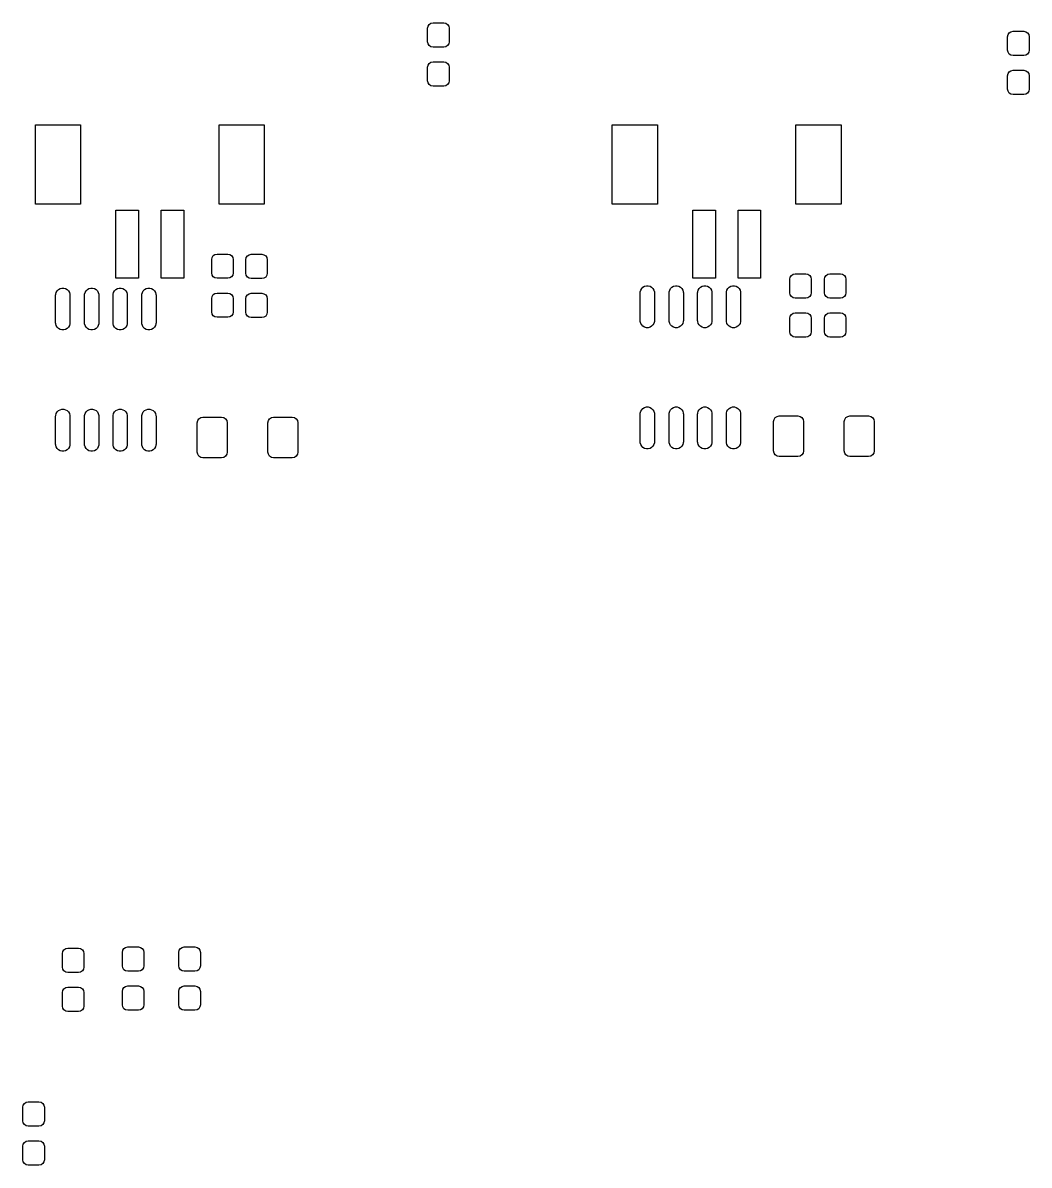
# Model space of a CAD drawing. Extents: x 284 to 540, y -180 to -79.
# Drawn here: x 284.1 to 328.6, y -158 to -107.5 of the extents above; entities that cross this region are included whole.
import ezdxf

# ---------------------------------------------------------------- set-up
doc = ezdxf.new("R2010")
doc.units = 0
doc.layers.add('BLACK', color=7, linetype='CONTINUOUS')

msp = doc.modelspace()

# ---------------------------------------------------------------- linework, layer by layer
at = {"layer": 'BLACK', "linetype": 'CONTINUOUS'}
for p, q in [((302.003079, -107.619113), (302.054562, -107.542062)), ((302.054562, -107.542062), (302.131613, -107.490579)), ((302.131613, -107.490579), (302.2225, -107.4725)), ((302.2225, -107.4725), (302.6975, -107.4725)), ((302.6975, -107.4725), (302.788387, -107.490579)), ((302.788387, -107.490579), (302.865438, -107.542062)), ((302.865438, -107.542062), (302.916921, -107.619113)), ((301.985, -107.71), (302.003079, -107.619113)), ((301.985, -108.31), (301.985, -107.71)), ((302.916921, -107.619113), (302.935, -107.71)), ((302.935, -107.71), (302.935, -108.31)), ((327.635, -108.085), (327.653079, -107.994113)), ((327.635, -108.685), (327.635, -108.085)), ((327.653079, -107.994113), (327.704562, -107.917062)), ((327.704562, -107.917062), (327.781613, -107.865579)), ((327.781613, -107.865579), (327.8725, -107.8475)), ((327.8725, -107.8475), (328.3475, -107.8475)), ((328.3475, -107.8475), (328.438387, -107.865579)), ((328.438387, -107.865579), (328.515438, -107.917062)), ((328.515438, -107.917062), (328.566921, -107.994113)), ((328.566921, -107.994113), (328.585, -108.085)), ((328.585, -108.085), (328.585, -108.685)), ((302.003079, -108.400887), (301.985, -108.31)), ((302.054562, -108.477938), (302.003079, -108.400887)), ((302.131613, -108.529421), (302.054562, -108.477938)), ((302.2225, -108.5475), (302.131613, -108.529421)), ((302.6975, -108.5475), (302.2225, -108.5475)), ((302.788387, -108.529421), (302.6975, -108.5475)), ((302.865438, -108.477938), (302.788387, -108.529421)), ((302.916921, -108.400887), (302.865438, -108.477938)), ((302.935, -108.31), (302.916921, -108.400887)), ((327.653079, -108.775887), (327.635, -108.685)), ((327.704562, -108.852938), (327.653079, -108.775887)), ((327.781613, -108.904421), (327.704562, -108.852938)), ((327.8725, -108.9225), (327.781613, -108.904421)), ((328.3475, -108.9225), (327.8725, -108.9225)), ((328.438387, -108.904421), (328.3475, -108.9225)), ((328.515438, -108.852938), (328.438387, -108.904421)), ((328.566921, -108.775887), (328.515438, -108.852938)), ((328.585, -108.685), (328.566921, -108.775887)), ((301.985, -109.435), (302.003079, -109.344113)), ((301.985, -110.035), (301.985, -109.435)), ((302.003079, -109.344113), (302.054562, -109.267062)), ((302.054562, -109.267062), (302.131613, -109.215579)), ((302.131613, -109.215579), (302.2225, -109.1975)), ((302.2225, -109.1975), (302.6975, -109.1975)), ((302.6975, -109.1975), (302.788387, -109.215579)), ((302.788387, -109.215579), (302.865438, -109.267062)), ((302.865438, -109.267062), (302.916921, -109.344113)), ((302.916921, -109.344113), (302.935, -109.435)), ((302.935, -109.435), (302.935, -110.035)), ((327.704562, -109.642062), (327.781613, -109.590579)), ((327.781613, -109.590579), (327.8725, -109.5725)), ((327.8725, -109.5725), (328.3475, -109.5725)), ((328.3475, -109.5725), (328.438387, -109.590579)), ((328.438387, -109.590579), (328.515438, -109.642062)), ((302.003079, -110.125887), (301.985, -110.035)), ((302.054562, -110.202938), (302.003079, -110.125887)), ((302.916921, -110.125887), (302.865438, -110.202938)), ((302.935, -110.035), (302.916921, -110.125887)), ((327.635, -109.81), (327.653079, -109.719113)), ((327.635, -110.41), (327.635, -109.81)), ((327.653079, -109.719113), (327.704562, -109.642062)), ((328.515438, -109.642062), (328.566921, -109.719113)), ((328.566921, -109.719113), (328.585, -109.81)), ((328.585, -109.81), (328.585, -110.41)), ((302.131613, -110.254421), (302.054562, -110.202938)), ((302.2225, -110.2725), (302.131613, -110.254421)), ((302.6975, -110.2725), (302.2225, -110.2725)), ((302.788387, -110.254421), (302.6975, -110.2725)), ((302.865438, -110.202938), (302.788387, -110.254421)), ((327.653079, -110.500887), (327.635, -110.41)), ((327.704562, -110.577938), (327.653079, -110.500887)), ((327.781613, -110.629421), (327.704562, -110.577938)), ((327.8725, -110.6475), (327.781613, -110.629421)), ((328.3475, -110.6475), (327.8725, -110.6475)), ((328.438387, -110.629421), (328.3475, -110.6475)), ((328.515438, -110.577938), (328.438387, -110.629421)), ((328.566921, -110.500887), (328.515438, -110.577938)), ((328.585, -110.41), (328.566921, -110.500887)), ((284.64, -115.49), (284.64, -111.99)), ((284.64, -111.99), (286.64, -111.99)), ((286.64, -111.99), (286.64, -115.49)), ((292.76, -115.49), (292.76, -111.99)), ((292.76, -111.99), (294.76, -111.99)), ((294.76, -111.99), (294.76, -115.49)), ((310.15, -115.49), (310.15, -111.99)), ((310.15, -111.99), (312.15, -111.99)), ((312.15, -111.99), (312.15, -115.49)), ((318.27, -115.49), (318.27, -111.99)), ((318.27, -111.99), (320.27, -111.99)), ((320.27, -111.99), (320.27, -115.49)), ((286.64, -115.49), (284.64, -115.49)), ((294.76, -115.49), (292.76, -115.49)), ((312.15, -115.49), (310.15, -115.49)), ((320.27, -115.49), (318.27, -115.49)), ((288.2, -118.76), (288.2, -115.76)), ((288.2, -115.76), (289.2, -115.76)), ((289.2, -115.76), (289.2, -118.76)), ((290.2, -118.76), (290.2, -115.76)), ((290.2, -115.76), (291.2, -115.76)), ((291.2, -115.76), (291.2, -118.76)), ((313.71, -118.76), (313.71, -115.76)), ((313.71, -115.76), (314.71, -115.76)), ((314.71, -115.76), (314.71, -118.76)), ((315.71, -118.76), (315.71, -115.76)), ((315.71, -115.76), (316.71, -115.76)), ((316.71, -115.76), (316.71, -118.76)), ((292.504562, -117.767062), (292.581613, -117.715579)), ((292.581613, -117.715579), (292.6725, -117.6975)), ((292.6725, -117.6975), (293.1475, -117.6975)), ((293.1475, -117.6975), (293.238387, -117.715579)), ((293.238387, -117.715579), (293.315438, -117.767062)), ((294.091613, -117.728079), (294.1825, -117.71)), ((294.1825, -117.71), (294.6575, -117.71)), ((294.6575, -117.71), (294.748387, -117.728079)), ((292.435, -117.935), (292.453079, -117.844113)), ((292.435, -118.535), (292.435, -117.935)), ((292.453079, -117.844113), (292.504562, -117.767062)), ((293.315438, -117.767062), (293.366921, -117.844113)), ((293.366921, -117.844113), (293.385, -117.935)), ((293.385, -117.935), (293.385, -118.535)), ((293.945, -117.9475), (293.963079, -117.856613)), ((293.945, -118.5475), (293.945, -117.9475)), ((293.963079, -117.856613), (294.014562, -117.779562)), ((294.014562, -117.779562), (294.091613, -117.728079)), ((294.748387, -117.728079), (294.825438, -117.779562)), ((294.825438, -117.779562), (294.876921, -117.856613)), ((294.876921, -117.856613), (294.895, -117.9475)), ((294.895, -117.9475), (294.895, -118.5475)), ((292.453079, -118.625887), (292.435, -118.535)), ((292.504562, -118.702938), (292.453079, -118.625887)), ((292.581613, -118.754421), (292.504562, -118.702938)), ((293.315438, -118.702938), (293.238387, -118.754421)), ((293.366921, -118.625887), (293.315438, -118.702938)), ((293.385, -118.535), (293.366921, -118.625887)), ((293.963079, -118.638387), (293.945, -118.5475)), ((294.014562, -118.715438), (293.963079, -118.638387)), ((294.091613, -118.766921), (294.014562, -118.715438)), ((294.825438, -118.715438), (294.748387, -118.766921)), ((294.876921, -118.638387), (294.825438, -118.715438)), ((294.895, -118.5475), (294.876921, -118.638387)), ((318, -118.81), (318.018079, -118.719113)), ((318.018079, -118.719113), (318.069562, -118.642062)), ((318.069562, -118.642062), (318.146613, -118.590579)), ((318.146613, -118.590579), (318.2375, -118.5725)), ((318.2375, -118.5725), (318.7125, -118.5725)), ((318.7125, -118.5725), (318.803387, -118.590579)), ((318.803387, -118.590579), (318.880438, -118.642062)), ((318.880438, -118.642062), (318.931921, -118.719113)), ((318.931921, -118.719113), (318.95, -118.81)), ((319.535, -118.81), (319.553079, -118.719113)), ((319.553079, -118.719113), (319.604562, -118.642062)), ((319.604562, -118.642062), (319.681613, -118.590579)), ((319.681613, -118.590579), (319.7725, -118.5725)), ((319.7725, -118.5725), (320.2475, -118.5725)), ((320.2475, -118.5725), (320.338387, -118.590579)), ((320.338387, -118.590579), (320.415438, -118.642062)), ((320.415438, -118.642062), (320.466921, -118.719113)), ((320.466921, -118.719113), (320.485, -118.81)), ((285.65824, -119.265094), (285.729455, -119.223978)), ((285.729455, -119.223978), (285.808884, -119.202695)), ((285.808884, -119.202695), (285.891116, -119.202695)), ((285.891116, -119.202695), (285.970545, -119.223978)), ((285.970545, -119.223978), (286.04176, -119.265094)), ((286.93824, -119.265094), (287.009455, -119.223978)), ((287.009455, -119.223978), (287.088884, -119.202695)), ((287.088884, -119.202695), (287.171116, -119.202695)), ((287.171116, -119.202695), (287.250545, -119.223978)), ((287.250545, -119.223978), (287.32176, -119.265094)), ((288.19824, -119.265094), (288.269455, -119.223978)), ((289.2, -118.76), (288.2, -118.76)), ((288.269455, -119.223978), (288.348884, -119.202695)), ((288.348884, -119.202695), (288.431116, -119.202695)), ((288.431116, -119.202695), (288.510545, -119.223978)), ((288.510545, -119.223978), (288.58176, -119.265094)), ((289.46824, -119.265094), (289.539455, -119.223978)), ((289.539455, -119.223978), (289.618884, -119.202695)), ((289.618884, -119.202695), (289.701116, -119.202695)), ((289.701116, -119.202695), (289.780545, -119.223978)), ((289.780545, -119.223978), (289.85176, -119.265094)), ((291.2, -118.76), (290.2, -118.76)), ((292.6725, -118.7725), (292.581613, -118.754421)), ((293.1475, -118.7725), (292.6725, -118.7725)), ((293.238387, -118.754421), (293.1475, -118.7725)), ((294.1825, -118.785), (294.091613, -118.766921)), ((294.6575, -118.785), (294.1825, -118.785)), ((294.748387, -118.766921), (294.6575, -118.785)), ((311.408978, -119.294455), (311.450094, -119.22324)), ((311.450094, -119.22324), (311.50824, -119.165094)), ((311.50824, -119.165094), (311.579455, -119.123978)), ((311.579455, -119.123978), (311.658884, -119.102695)), ((311.658884, -119.102695), (311.741116, -119.102695)), ((311.741116, -119.102695), (311.820545, -119.123978)), ((311.820545, -119.123978), (311.89176, -119.165094)), ((311.89176, -119.165094), (311.949906, -119.22324)), ((311.949906, -119.22324), (311.991022, -119.294455)), ((312.688978, -119.294455), (312.730094, -119.22324)), ((312.730094, -119.22324), (312.78824, -119.165094)), ((312.78824, -119.165094), (312.859455, -119.123978)), ((312.859455, -119.123978), (312.938884, -119.102695)), ((312.938884, -119.102695), (313.021116, -119.102695)), ((313.021116, -119.102695), (313.100545, -119.123978)), ((313.100545, -119.123978), (313.17176, -119.165094)), ((313.17176, -119.165094), (313.229906, -119.22324)), ((313.229906, -119.22324), (313.271022, -119.294455)), ((314.71, -118.76), (313.71, -118.76)), ((313.948978, -119.294455), (313.990094, -119.22324)), ((313.990094, -119.22324), (314.04824, -119.165094)), ((314.04824, -119.165094), (314.119455, -119.123978)), ((314.119455, -119.123978), (314.198884, -119.102695)), ((314.198884, -119.102695), (314.281116, -119.102695)), ((314.281116, -119.102695), (314.360545, -119.123978)), ((314.360545, -119.123978), (314.43176, -119.165094)), ((314.43176, -119.165094), (314.489906, -119.22324)), ((314.489906, -119.22324), (314.531022, -119.294455)), ((315.218978, -119.294455), (315.260094, -119.22324)), ((315.260094, -119.22324), (315.31824, -119.165094)), ((315.31824, -119.165094), (315.389455, -119.123978)), ((315.389455, -119.123978), (315.468884, -119.102695)), ((315.468884, -119.102695), (315.551116, -119.102695)), ((315.551116, -119.102695), (315.630545, -119.123978)), ((315.630545, -119.123978), (315.70176, -119.165094)), ((315.70176, -119.165094), (315.759906, -119.22324)), ((316.71, -118.76), (315.71, -118.76)), ((315.759906, -119.22324), (315.801022, -119.294455)), ((318, -119.41), (318, -118.81)), ((318.95, -118.81), (318.95, -119.41)), ((319.535, -119.41), (319.535, -118.81)), ((320.485, -118.81), (320.485, -119.41)), ((285.535, -119.515), (285.537695, -119.473884)), ((285.535, -120.745), (285.535, -119.515)), ((285.537695, -119.473884), (285.558978, -119.394455)), ((285.558978, -119.394455), (285.600094, -119.32324)), ((285.600094, -119.32324), (285.65824, -119.265094)), ((286.04176, -119.265094), (286.099906, -119.32324)), ((286.099906, -119.32324), (286.141022, -119.394455)), ((286.141022, -119.394455), (286.162305, -119.473884)), ((286.162305, -119.473884), (286.165, -119.515)), ((286.165, -119.515), (286.165, -120.745)), ((286.815, -119.515), (286.817695, -119.473884)), ((286.815, -120.745), (286.815, -119.515)), ((286.817695, -119.473884), (286.838978, -119.394455)), ((286.838978, -119.394455), (286.880094, -119.32324)), ((286.880094, -119.32324), (286.93824, -119.265094)), ((287.32176, -119.265094), (287.379906, -119.32324)), ((287.379906, -119.32324), (287.421022, -119.394455)), ((287.421022, -119.394455), (287.442305, -119.473884)), ((287.442305, -119.473884), (287.445, -119.515)), ((287.445, -119.515), (287.445, -120.745)), ((288.075, -119.515), (288.077695, -119.473884)), ((288.075, -120.745), (288.075, -119.515)), ((288.077695, -119.473884), (288.098978, -119.394455)), ((288.098978, -119.394455), (288.140094, -119.32324)), ((288.140094, -119.32324), (288.19824, -119.265094)), ((288.58176, -119.265094), (288.639906, -119.32324)), ((288.639906, -119.32324), (288.681022, -119.394455)), ((288.681022, -119.394455), (288.702305, -119.473884)), ((288.702305, -119.473884), (288.705, -119.515)), ((288.705, -119.515), (288.705, -120.745)), ((289.345, -119.515), (289.347695, -119.473884)), ((289.345, -120.745), (289.345, -119.515)), ((289.347695, -119.473884), (289.368978, -119.394455)), ((289.368978, -119.394455), (289.410094, -119.32324)), ((289.410094, -119.32324), (289.46824, -119.265094)), ((289.85176, -119.265094), (289.909906, -119.32324)), ((289.909906, -119.32324), (289.951022, -119.394455)), ((289.951022, -119.394455), (289.972305, -119.473884)), ((289.972305, -119.473884), (289.975, -119.515)), ((289.975, -119.515), (289.975, -120.745)), ((292.435, -119.66), (292.453079, -119.569113)), ((292.435, -120.26), (292.435, -119.66)), ((292.453079, -119.569113), (292.504562, -119.492062)), ((292.504562, -119.492062), (292.581613, -119.440579)), ((292.581613, -119.440579), (292.6725, -119.4225)), ((292.6725, -119.4225), (293.1475, -119.4225)), ((293.1475, -119.4225), (293.238387, -119.440579)), ((293.238387, -119.440579), (293.315438, -119.492062)), ((293.315438, -119.492062), (293.366921, -119.569113)), ((293.366921, -119.569113), (293.385, -119.66)), ((293.385, -119.66), (293.385, -120.26)), ((293.945, -119.6725), (293.963079, -119.581613)), ((293.945, -120.2725), (293.945, -119.6725)), ((293.963079, -119.581613), (294.014562, -119.504562)), ((294.014562, -119.504562), (294.091613, -119.453079)), ((294.091613, -119.453079), (294.1825, -119.435)), ((294.1825, -119.435), (294.6575, -119.435)), ((294.6575, -119.435), (294.748387, -119.453079)), ((294.748387, -119.453079), (294.825438, -119.504562)), ((294.825438, -119.504562), (294.876921, -119.581613)), ((294.876921, -119.581613), (294.895, -119.6725)), ((294.895, -119.6725), (294.895, -120.2725)), ((311.385, -119.415), (311.387695, -119.373884)), ((311.385, -120.645), (311.385, -119.415)), ((311.387695, -119.373884), (311.408978, -119.294455)), ((311.991022, -119.294455), (312.012305, -119.373884)), ((312.012305, -119.373884), (312.015, -119.415)), ((312.015, -119.415), (312.015, -120.645)), ((312.665, -119.415), (312.667695, -119.373884)), ((312.665, -120.645), (312.665, -119.415)), ((312.667695, -119.373884), (312.688978, -119.294455)), ((313.271022, -119.294455), (313.292305, -119.373884)), ((313.292305, -119.373884), (313.295, -119.415)), ((313.295, -119.415), (313.295, -120.645)), ((313.925, -119.415), (313.927695, -119.373884)), ((313.925, -120.645), (313.925, -119.415)), ((313.927695, -119.373884), (313.948978, -119.294455)), ((314.531022, -119.294455), (314.552305, -119.373884)), ((314.552305, -119.373884), (314.555, -119.415)), ((314.555, -119.415), (314.555, -120.645)), ((315.195, -119.415), (315.197695, -119.373884)), ((315.195, -120.645), (315.195, -119.415)), ((315.197695, -119.373884), (315.218978, -119.294455)), ((315.801022, -119.294455), (315.822305, -119.373884)), ((315.822305, -119.373884), (315.825, -119.415)), ((315.825, -119.415), (315.825, -120.645)), ((318.018079, -119.500887), (318, -119.41)), ((318.069562, -119.577938), (318.018079, -119.500887)), ((318.146613, -119.629421), (318.069562, -119.577938)), ((318.2375, -119.6475), (318.146613, -119.629421)), ((318.7125, -119.6475), (318.2375, -119.6475)), ((318.803387, -119.629421), (318.7125, -119.6475)), ((318.880438, -119.577938), (318.803387, -119.629421)), ((318.931921, -119.500887), (318.880438, -119.577938)), ((318.95, -119.41), (318.931921, -119.500887)), ((319.553079, -119.500887), (319.535, -119.41)), ((319.604562, -119.577938), (319.553079, -119.500887)), ((319.681613, -119.629421), (319.604562, -119.577938)), ((319.7725, -119.6475), (319.681613, -119.629421)), ((320.2475, -119.6475), (319.7725, -119.6475)), ((320.338387, -119.629421), (320.2475, -119.6475)), ((320.415438, -119.577938), (320.338387, -119.629421)), ((320.466921, -119.500887), (320.415438, -119.577938)), ((320.485, -119.41), (320.466921, -119.500887)), ((285.537695, -120.786116), (285.535, -120.745)), ((286.165, -120.745), (286.162305, -120.786116)), ((286.817695, -120.786116), (286.815, -120.745)), ((287.445, -120.745), (287.442305, -120.786116)), ((288.077695, -120.786116), (288.075, -120.745)), ((288.705, -120.745), (288.702305, -120.786116)), ((289.347695, -120.786116), (289.345, -120.745)), ((289.975, -120.745), (289.972305, -120.786116)), ((292.453079, -120.350887), (292.435, -120.26)), ((292.504562, -120.427938), (292.453079, -120.350887)), ((292.581613, -120.479421), (292.504562, -120.427938)), ((292.6725, -120.4975), (292.581613, -120.479421)), ((293.1475, -120.4975), (292.6725, -120.4975)), ((293.238387, -120.479421), (293.1475, -120.4975)), ((293.315438, -120.427938), (293.238387, -120.479421)), ((293.366921, -120.350887), (293.315438, -120.427938)), ((293.385, -120.26), (293.366921, -120.350887)), ((293.963079, -120.363387), (293.945, -120.2725)), ((294.014562, -120.440438), (293.963079, -120.363387)), ((294.091613, -120.491921), (294.014562, -120.440438)), ((294.1825, -120.51), (294.091613, -120.491921)), ((294.6575, -120.51), (294.1825, -120.51)), ((294.748387, -120.491921), (294.6575, -120.51)), ((294.825438, -120.440438), (294.748387, -120.491921)), ((294.876921, -120.363387), (294.825438, -120.440438)), ((294.895, -120.2725), (294.876921, -120.363387)), ((311.387695, -120.686116), (311.385, -120.645)), ((311.408978, -120.765545), (311.387695, -120.686116)), ((312.012305, -120.686116), (311.991022, -120.765545)), ((312.015, -120.645), (312.012305, -120.686116)), ((312.667695, -120.686116), (312.665, -120.645)), ((312.688978, -120.765545), (312.667695, -120.686116)), ((313.292305, -120.686116), (313.271022, -120.765545)), ((313.295, -120.645), (313.292305, -120.686116)), ((313.927695, -120.686116), (313.925, -120.645)), ((313.948978, -120.765545), (313.927695, -120.686116)), ((314.552305, -120.686116), (314.531022, -120.765545)), ((314.555, -120.645), (314.552305, -120.686116)), ((315.197695, -120.686116), (315.195, -120.645)), ((315.218978, -120.765545), (315.197695, -120.686116)), ((315.822305, -120.686116), (315.801022, -120.765545)), ((315.825, -120.645), (315.822305, -120.686116)), ((318, -120.535), (318.018079, -120.444113)), ((318, -121.135), (318, -120.535)), ((318.018079, -120.444113), (318.069562, -120.367062)), ((318.069562, -120.367062), (318.146613, -120.315579)), ((318.146613, -120.315579), (318.2375, -120.2975)), ((318.2375, -120.2975), (318.7125, -120.2975)), ((318.7125, -120.2975), (318.803387, -120.315579)), ((318.803387, -120.315579), (318.880438, -120.367062)), ((318.880438, -120.367062), (318.931921, -120.444113)), ((318.931921, -120.444113), (318.95, -120.535)), ((318.95, -120.535), (318.95, -121.135)), ((319.535, -120.535), (319.553079, -120.444113)), ((319.535, -121.135), (319.535, -120.535)), ((319.553079, -120.444113), (319.604562, -120.367062)), ((319.604562, -120.367062), (319.681613, -120.315579)), ((319.681613, -120.315579), (319.7725, -120.2975)), ((319.7725, -120.2975), (320.2475, -120.2975)), ((320.2475, -120.2975), (320.338387, -120.315579)), ((320.338387, -120.315579), (320.415438, -120.367062)), ((320.415438, -120.367062), (320.466921, -120.444113)), ((320.466921, -120.444113), (320.485, -120.535)), ((320.485, -120.535), (320.485, -121.135)), ((285.558978, -120.865545), (285.537695, -120.786116)), ((285.600094, -120.93676), (285.558978, -120.865545)), ((285.65824, -120.994906), (285.600094, -120.93676)), ((285.729455, -121.036022), (285.65824, -120.994906)), ((285.808884, -121.057305), (285.729455, -121.036022)), ((285.891116, -121.057305), (285.808884, -121.057305)), ((285.970545, -121.036022), (285.891116, -121.057305)), ((286.04176, -120.994906), (285.970545, -121.036022)), ((286.099906, -120.93676), (286.04176, -120.994906)), ((286.141022, -120.865545), (286.099906, -120.93676)), ((286.162305, -120.786116), (286.141022, -120.865545)), ((286.838978, -120.865545), (286.817695, -120.786116)), ((286.880094, -120.93676), (286.838978, -120.865545)), ((286.93824, -120.994906), (286.880094, -120.93676)), ((287.009455, -121.036022), (286.93824, -120.994906)), ((287.088884, -121.057305), (287.009455, -121.036022)), ((287.171116, -121.057305), (287.088884, -121.057305)), ((287.250545, -121.036022), (287.171116, -121.057305)), ((287.32176, -120.994906), (287.250545, -121.036022)), ((287.379906, -120.93676), (287.32176, -120.994906)), ((287.421022, -120.865545), (287.379906, -120.93676)), ((287.442305, -120.786116), (287.421022, -120.865545)), ((288.098978, -120.865545), (288.077695, -120.786116)), ((288.140094, -120.93676), (288.098978, -120.865545)), ((288.19824, -120.994906), (288.140094, -120.93676)), ((288.269455, -121.036022), (288.19824, -120.994906)), ((288.348884, -121.057305), (288.269455, -121.036022)), ((288.431116, -121.057305), (288.348884, -121.057305)), ((288.510545, -121.036022), (288.431116, -121.057305)), ((288.58176, -120.994906), (288.510545, -121.036022)), ((288.639906, -120.93676), (288.58176, -120.994906)), ((288.681022, -120.865545), (288.639906, -120.93676)), ((288.702305, -120.786116), (288.681022, -120.865545)), ((289.368978, -120.865545), (289.347695, -120.786116)), ((289.410094, -120.93676), (289.368978, -120.865545)), ((289.46824, -120.994906), (289.410094, -120.93676)), ((289.539455, -121.036022), (289.46824, -120.994906)), ((289.618884, -121.057305), (289.539455, -121.036022)), ((289.701116, -121.057305), (289.618884, -121.057305)), ((289.780545, -121.036022), (289.701116, -121.057305)), ((289.85176, -120.994906), (289.780545, -121.036022)), ((289.909906, -120.93676), (289.85176, -120.994906)), ((289.951022, -120.865545), (289.909906, -120.93676)), ((289.972305, -120.786116), (289.951022, -120.865545)), ((311.450094, -120.83676), (311.408978, -120.765545)), ((311.50824, -120.894906), (311.450094, -120.83676)), ((311.579455, -120.936022), (311.50824, -120.894906)), ((311.658884, -120.957305), (311.579455, -120.936022)), ((311.741116, -120.957305), (311.658884, -120.957305)), ((311.820545, -120.936022), (311.741116, -120.957305)), ((311.89176, -120.894906), (311.820545, -120.936022)), ((311.949906, -120.83676), (311.89176, -120.894906)), ((311.991022, -120.765545), (311.949906, -120.83676)), ((312.730094, -120.83676), (312.688978, -120.765545)), ((312.78824, -120.894906), (312.730094, -120.83676)), ((312.859455, -120.936022), (312.78824, -120.894906)), ((312.938884, -120.957305), (312.859455, -120.936022)), ((313.021116, -120.957305), (312.938884, -120.957305)), ((313.100545, -120.936022), (313.021116, -120.957305)), ((313.17176, -120.894906), (313.100545, -120.936022)), ((313.229906, -120.83676), (313.17176, -120.894906)), ((313.271022, -120.765545), (313.229906, -120.83676)), ((313.990094, -120.83676), (313.948978, -120.765545)), ((314.04824, -120.894906), (313.990094, -120.83676)), ((314.119455, -120.936022), (314.04824, -120.894906)), ((314.198884, -120.957305), (314.119455, -120.936022)), ((314.281116, -120.957305), (314.198884, -120.957305)), ((314.360545, -120.936022), (314.281116, -120.957305)), ((314.43176, -120.894906), (314.360545, -120.936022)), ((314.489906, -120.83676), (314.43176, -120.894906)), ((314.531022, -120.765545), (314.489906, -120.83676)), ((315.260094, -120.83676), (315.218978, -120.765545)), ((315.31824, -120.894906), (315.260094, -120.83676)), ((315.389455, -120.936022), (315.31824, -120.894906)), ((315.468884, -120.957305), (315.389455, -120.936022)), ((315.551116, -120.957305), (315.468884, -120.957305)), ((315.630545, -120.936022), (315.551116, -120.957305)), ((315.70176, -120.894906), (315.630545, -120.936022)), ((315.759906, -120.83676), (315.70176, -120.894906)), ((315.801022, -120.765545), (315.759906, -120.83676)), ((318.018079, -121.225887), (318, -121.135)), ((318.069562, -121.302938), (318.018079, -121.225887)), ((318.931921, -121.225887), (318.880438, -121.302938)), ((318.95, -121.135), (318.931921, -121.225887)), ((319.553079, -121.225887), (319.535, -121.135)), ((319.604562, -121.302938), (319.553079, -121.225887)), ((320.466921, -121.225887), (320.415438, -121.302938)), ((320.485, -121.135), (320.466921, -121.225887)), ((318.146613, -121.354421), (318.069562, -121.302938)), ((318.2375, -121.3725), (318.146613, -121.354421)), ((318.7125, -121.3725), (318.2375, -121.3725)), ((318.803387, -121.354421), (318.7125, -121.3725)), ((318.880438, -121.302938), (318.803387, -121.354421)), ((319.681613, -121.354421), (319.604562, -121.302938)), ((319.7725, -121.3725), (319.681613, -121.354421)), ((320.2475, -121.3725), (319.7725, -121.3725)), ((320.338387, -121.354421), (320.2475, -121.3725)), ((320.415438, -121.302938), (320.338387, -121.354421)), ((285.537695, -124.833884), (285.558978, -124.754455)), ((285.558978, -124.754455), (285.600094, -124.68324)), ((285.600094, -124.68324), (285.65824, -124.625094)), ((285.65824, -124.625094), (285.729455, -124.583978)), ((285.729455, -124.583978), (285.808884, -124.562695)), ((285.808884, -124.562695), (285.891116, -124.562695)), ((285.891116, -124.562695), (285.970545, -124.583978)), ((285.970545, -124.583978), (286.04176, -124.625094)), ((286.04176, -124.625094), (286.099906, -124.68324)), ((286.099906, -124.68324), (286.141022, -124.754455)), ((286.141022, -124.754455), (286.162305, -124.833884)), ((286.817695, -124.833884), (286.838978, -124.754455)), ((286.838978, -124.754455), (286.880094, -124.68324)), ((286.880094, -124.68324), (286.93824, -124.625094)), ((286.93824, -124.625094), (287.009455, -124.583978)), ((287.009455, -124.583978), (287.088884, -124.562695)), ((287.088884, -124.562695), (287.171116, -124.562695)), ((287.171116, -124.562695), (287.250545, -124.583978)), ((287.250545, -124.583978), (287.32176, -124.625094)), ((287.32176, -124.625094), (287.379906, -124.68324)), ((287.379906, -124.68324), (287.421022, -124.754455)), ((287.421022, -124.754455), (287.442305, -124.833884)), ((288.077695, -124.833884), (288.098978, -124.754455)), ((288.098978, -124.754455), (288.140094, -124.68324)), ((288.140094, -124.68324), (288.19824, -124.625094)), ((288.19824, -124.625094), (288.269455, -124.583978)), ((288.269455, -124.583978), (288.348884, -124.562695)), ((288.348884, -124.562695), (288.431116, -124.562695)), ((288.431116, -124.562695), (288.510545, -124.583978)), ((288.510545, -124.583978), (288.58176, -124.625094)), ((288.58176, -124.625094), (288.639906, -124.68324)), ((288.639906, -124.68324), (288.681022, -124.754455)), ((288.681022, -124.754455), (288.702305, -124.833884)), ((289.347695, -124.833884), (289.368978, -124.754455)), ((289.368978, -124.754455), (289.410094, -124.68324)), ((289.410094, -124.68324), (289.46824, -124.625094)), ((289.46824, -124.625094), (289.539455, -124.583978)), ((289.539455, -124.583978), (289.618884, -124.562695)), ((289.618884, -124.562695), (289.701116, -124.562695)), ((289.701116, -124.562695), (289.780545, -124.583978)), ((289.780545, -124.583978), (289.85176, -124.625094)), ((289.85176, -124.625094), (289.909906, -124.68324)), ((289.909906, -124.68324), (289.951022, -124.754455)), ((289.951022, -124.754455), (289.972305, -124.833884)), ((311.385, -124.775), (311.387695, -124.733884)), ((311.385, -126.005), (311.385, -124.775)), ((311.387695, -124.733884), (311.408978, -124.654455)), ((311.408978, -124.654455), (311.450094, -124.58324)), ((311.450094, -124.58324), (311.50824, -124.525094)), ((311.50824, -124.525094), (311.579455, -124.483978)), ((311.579455, -124.483978), (311.658884, -124.462695)), ((311.658884, -124.462695), (311.741116, -124.462695)), ((311.741116, -124.462695), (311.820545, -124.483978)), ((311.820545, -124.483978), (311.89176, -124.525094)), ((311.89176, -124.525094), (311.949906, -124.58324)), ((311.949906, -124.58324), (311.991022, -124.654455)), ((311.991022, -124.654455), (312.012305, -124.733884)), ((312.012305, -124.733884), (312.015, -124.775)), ((312.015, -124.775), (312.015, -126.005)), ((312.665, -124.775), (312.667695, -124.733884)), ((312.665, -126.005), (312.665, -124.775)), ((312.667695, -124.733884), (312.688978, -124.654455)), ((312.688978, -124.654455), (312.730094, -124.58324)), ((312.730094, -124.58324), (312.78824, -124.525094)), ((312.78824, -124.525094), (312.859455, -124.483978)), ((312.859455, -124.483978), (312.938884, -124.462695)), ((312.938884, -124.462695), (313.021116, -124.462695)), ((313.021116, -124.462695), (313.100545, -124.483978)), ((313.100545, -124.483978), (313.17176, -124.525094)), ((313.17176, -124.525094), (313.229906, -124.58324)), ((313.229906, -124.58324), (313.271022, -124.654455)), ((313.271022, -124.654455), (313.292305, -124.733884)), ((313.292305, -124.733884), (313.295, -124.775)), ((313.295, -124.775), (313.295, -126.005)), ((313.925, -124.775), (313.927695, -124.733884)), ((313.925, -126.005), (313.925, -124.775)), ((313.927695, -124.733884), (313.948978, -124.654455)), ((313.948978, -124.654455), (313.990094, -124.58324)), ((313.990094, -124.58324), (314.04824, -124.525094)), ((314.04824, -124.525094), (314.119455, -124.483978)), ((314.119455, -124.483978), (314.198884, -124.462695)), ((314.198884, -124.462695), (314.281116, -124.462695)), ((314.281116, -124.462695), (314.360545, -124.483978)), ((314.360545, -124.483978), (314.43176, -124.525094)), ((314.43176, -124.525094), (314.489906, -124.58324)), ((314.489906, -124.58324), (314.531022, -124.654455)), ((314.531022, -124.654455), (314.552305, -124.733884)), ((314.552305, -124.733884), (314.555, -124.775)), ((314.555, -124.775), (314.555, -126.005)), ((315.195, -124.775), (315.197695, -124.733884)), ((315.195, -126.005), (315.195, -124.775)), ((315.197695, -124.733884), (315.218978, -124.654455)), ((315.218978, -124.654455), (315.260094, -124.58324)), ((315.260094, -124.58324), (315.31824, -124.525094)), ((315.31824, -124.525094), (315.389455, -124.483978)), ((315.389455, -124.483978), (315.468884, -124.462695)), ((315.468884, -124.462695), (315.551116, -124.462695)), ((315.551116, -124.462695), (315.630545, -124.483978)), ((315.630545, -124.483978), (315.70176, -124.525094)), ((315.70176, -124.525094), (315.759906, -124.58324)), ((315.759906, -124.58324), (315.801022, -124.654455)), ((315.801022, -124.654455), (315.822305, -124.733884)), ((315.822305, -124.733884), (315.825, -124.775)), ((315.825, -124.775), (315.825, -126.005)), ((285.535, -124.875), (285.537695, -124.833884)), ((285.535, -126.105), (285.535, -124.875)), ((286.162305, -124.833884), (286.165, -124.875)), ((286.165, -124.875), (286.165, -126.105)), ((286.815, -124.875), (286.817695, -124.833884)), ((286.815, -126.105), (286.815, -124.875)), ((287.442305, -124.833884), (287.445, -124.875)), ((287.445, -124.875), (287.445, -126.105)), ((288.075, -124.875), (288.077695, -124.833884)), ((288.075, -126.105), (288.075, -124.875)), ((288.702305, -124.833884), (288.705, -124.875)), ((288.705, -124.875), (288.705, -126.105)), ((289.345, -124.875), (289.347695, -124.833884)), ((289.345, -126.105), (289.345, -124.875)), ((289.972305, -124.833884), (289.975, -124.875)), ((289.975, -124.875), (289.975, -126.105)), ((291.7975, -125.16), (291.81653, -125.064329)), ((291.7975, -126.46), (291.7975, -125.16)), ((291.81653, -125.064329), (291.870723, -124.983223)), ((291.870723, -124.983223), (291.951829, -124.92903)), ((291.951829, -124.92903), (292.0475, -124.91)), ((292.0475, -124.91), (292.8725, -124.91)), ((292.8725, -124.91), (292.968171, -124.92903)), ((292.968171, -124.92903), (293.049277, -124.983223)), ((293.049277, -124.983223), (293.10347, -125.064329)), ((293.10347, -125.064329), (293.1225, -125.16)), ((293.1225, -125.16), (293.1225, -126.46)), ((294.9225, -125.16), (294.94153, -125.064329)), ((294.9225, -126.46), (294.9225, -125.16)), ((294.94153, -125.064329), (294.995723, -124.983223)), ((294.995723, -124.983223), (295.076829, -124.92903)), ((295.076829, -124.92903), (295.1725, -124.91)), ((295.1725, -124.91), (295.9975, -124.91)), ((295.9975, -124.91), (296.093171, -124.92903)), ((296.093171, -124.92903), (296.174277, -124.983223)), ((296.174277, -124.983223), (296.22847, -125.064329)), ((296.22847, -125.064329), (296.2475, -125.16)), ((296.2475, -125.16), (296.2475, -126.46)), ((317.285, -125.11), (317.30403, -125.014329)), ((317.285, -126.41), (317.285, -125.11)), ((317.30403, -125.014329), (317.358223, -124.933223)), ((317.358223, -124.933223), (317.439329, -124.87903)), ((317.439329, -124.87903), (317.535, -124.86)), ((317.535, -124.86), (318.36, -124.86)), ((318.36, -124.86), (318.455671, -124.87903)), ((318.455671, -124.87903), (318.536777, -124.933223)), ((318.536777, -124.933223), (318.59097, -125.014329)), ((318.59097, -125.014329), (318.61, -125.11)), ((318.61, -125.11), (318.61, -126.41)), ((320.41, -125.11), (320.42903, -125.014329)), ((320.41, -126.41), (320.41, -125.11)), ((320.42903, -125.014329), (320.483223, -124.933223)), ((320.483223, -124.933223), (320.564329, -124.87903)), ((320.564329, -124.87903), (320.66, -124.86)), ((320.66, -124.86), (321.485, -124.86)), ((321.485, -124.86), (321.580671, -124.87903)), ((321.580671, -124.87903), (321.661777, -124.933223)), ((321.661777, -124.933223), (321.71597, -125.014329)), ((321.71597, -125.014329), (321.735, -125.11)), ((321.735, -125.11), (321.735, -126.41)), ((285.537695, -126.146116), (285.535, -126.105)), ((285.558978, -126.225545), (285.537695, -126.146116)), ((285.600094, -126.29676), (285.558978, -126.225545)), ((285.65824, -126.354906), (285.600094, -126.29676)), ((286.099906, -126.29676), (286.04176, -126.354906)), ((286.141022, -126.225545), (286.099906, -126.29676)), ((286.162305, -126.146116), (286.141022, -126.225545)), ((286.165, -126.105), (286.162305, -126.146116)), ((286.817695, -126.146116), (286.815, -126.105)), ((286.838978, -126.225545), (286.817695, -126.146116)), ((286.880094, -126.29676), (286.838978, -126.225545)), ((286.93824, -126.354906), (286.880094, -126.29676)), ((287.379906, -126.29676), (287.32176, -126.354906)), ((287.421022, -126.225545), (287.379906, -126.29676)), ((287.442305, -126.146116), (287.421022, -126.225545)), ((287.445, -126.105), (287.442305, -126.146116)), ((288.077695, -126.146116), (288.075, -126.105)), ((288.098978, -126.225545), (288.077695, -126.146116)), ((288.140094, -126.29676), (288.098978, -126.225545)), ((288.19824, -126.354906), (288.140094, -126.29676)), ((288.639906, -126.29676), (288.58176, -126.354906)), ((288.681022, -126.225545), (288.639906, -126.29676)), ((288.702305, -126.146116), (288.681022, -126.225545)), ((288.705, -126.105), (288.702305, -126.146116)), ((289.347695, -126.146116), (289.345, -126.105)), ((289.368978, -126.225545), (289.347695, -126.146116)), ((289.410094, -126.29676), (289.368978, -126.225545)), ((289.46824, -126.354906), (289.410094, -126.29676)), ((289.909906, -126.29676), (289.85176, -126.354906)), ((289.951022, -126.225545), (289.909906, -126.29676)), ((289.972305, -126.146116), (289.951022, -126.225545)), ((289.975, -126.105), (289.972305, -126.146116)), ((311.387695, -126.046116), (311.385, -126.005)), ((311.408978, -126.125545), (311.387695, -126.046116)), ((311.450094, -126.19676), (311.408978, -126.125545)), ((311.50824, -126.254906), (311.450094, -126.19676)), ((311.579455, -126.296022), (311.50824, -126.254906)), ((311.658884, -126.317305), (311.579455, -126.296022)), ((311.820545, -126.296022), (311.741116, -126.317305)), ((311.89176, -126.254906), (311.820545, -126.296022)), ((311.949906, -126.19676), (311.89176, -126.254906)), ((311.991022, -126.125545), (311.949906, -126.19676)), ((312.012305, -126.046116), (311.991022, -126.125545)), ((312.015, -126.005), (312.012305, -126.046116)), ((312.667695, -126.046116), (312.665, -126.005)), ((312.688978, -126.125545), (312.667695, -126.046116)), ((312.730094, -126.19676), (312.688978, -126.125545)), ((312.78824, -126.254906), (312.730094, -126.19676)), ((312.859455, -126.296022), (312.78824, -126.254906)), ((312.938884, -126.317305), (312.859455, -126.296022)), ((313.100545, -126.296022), (313.021116, -126.317305)), ((313.17176, -126.254906), (313.100545, -126.296022)), ((313.229906, -126.19676), (313.17176, -126.254906)), ((313.271022, -126.125545), (313.229906, -126.19676)), ((313.292305, -126.046116), (313.271022, -126.125545)), ((313.295, -126.005), (313.292305, -126.046116)), ((313.927695, -126.046116), (313.925, -126.005)), ((313.948978, -126.125545), (313.927695, -126.046116)), ((313.990094, -126.19676), (313.948978, -126.125545)), ((314.04824, -126.254906), (313.990094, -126.19676)), ((314.119455, -126.296022), (314.04824, -126.254906)), ((314.198884, -126.317305), (314.119455, -126.296022)), ((314.360545, -126.296022), (314.281116, -126.317305)), ((314.43176, -126.254906), (314.360545, -126.296022)), ((314.489906, -126.19676), (314.43176, -126.254906)), ((314.531022, -126.125545), (314.489906, -126.19676)), ((314.552305, -126.046116), (314.531022, -126.125545)), ((314.555, -126.005), (314.552305, -126.046116)), ((315.197695, -126.046116), (315.195, -126.005)), ((315.218978, -126.125545), (315.197695, -126.046116)), ((315.260094, -126.19676), (315.218978, -126.125545)), ((315.31824, -126.254906), (315.260094, -126.19676)), ((315.389455, -126.296022), (315.31824, -126.254906)), ((315.468884, -126.317305), (315.389455, -126.296022)), ((315.630545, -126.296022), (315.551116, -126.317305)), ((315.70176, -126.254906), (315.630545, -126.296022)), ((315.759906, -126.19676), (315.70176, -126.254906)), ((315.801022, -126.125545), (315.759906, -126.19676)), ((315.822305, -126.046116), (315.801022, -126.125545)), ((315.825, -126.005), (315.822305, -126.046116)), ((285.729455, -126.396022), (285.65824, -126.354906)), ((285.808884, -126.417305), (285.729455, -126.396022)), ((285.891116, -126.417305), (285.808884, -126.417305)), ((285.970545, -126.396022), (285.891116, -126.417305)), ((286.04176, -126.354906), (285.970545, -126.396022)), ((287.009455, -126.396022), (286.93824, -126.354906)), ((287.088884, -126.417305), (287.009455, -126.396022)), ((287.171116, -126.417305), (287.088884, -126.417305)), ((287.250545, -126.396022), (287.171116, -126.417305)), ((287.32176, -126.354906), (287.250545, -126.396022)), ((288.269455, -126.396022), (288.19824, -126.354906)), ((288.348884, -126.417305), (288.269455, -126.396022)), ((288.431116, -126.417305), (288.348884, -126.417305)), ((288.510545, -126.396022), (288.431116, -126.417305)), ((288.58176, -126.354906), (288.510545, -126.396022)), ((289.539455, -126.396022), (289.46824, -126.354906)), ((289.618884, -126.417305), (289.539455, -126.396022)), ((289.701116, -126.417305), (289.618884, -126.417305)), ((289.780545, -126.396022), (289.701116, -126.417305)), ((289.85176, -126.354906), (289.780545, -126.396022)), ((291.81653, -126.555671), (291.7975, -126.46)), ((291.870723, -126.636777), (291.81653, -126.555671)), ((291.951829, -126.69097), (291.870723, -126.636777)), ((292.0475, -126.71), (291.951829, -126.69097)), ((292.8725, -126.71), (292.0475, -126.71)), ((292.968171, -126.69097), (292.8725, -126.71)), ((293.049277, -126.636777), (292.968171, -126.69097)), ((293.10347, -126.555671), (293.049277, -126.636777)), ((293.1225, -126.46), (293.10347, -126.555671)), ((294.94153, -126.555671), (294.9225, -126.46)), ((294.995723, -126.636777), (294.94153, -126.555671)), ((295.076829, -126.69097), (294.995723, -126.636777)), ((295.1725, -126.71), (295.076829, -126.69097)), ((295.9975, -126.71), (295.1725, -126.71)), ((296.093171, -126.69097), (295.9975, -126.71)), ((296.174277, -126.636777), (296.093171, -126.69097)), ((296.22847, -126.555671), (296.174277, -126.636777)), ((296.2475, -126.46), (296.22847, -126.555671)), ((311.741116, -126.317305), (311.658884, -126.317305)), ((313.021116, -126.317305), (312.938884, -126.317305)), ((314.281116, -126.317305), (314.198884, -126.317305)), ((315.551116, -126.317305), (315.468884, -126.317305)), ((317.30403, -126.505671), (317.285, -126.41)), ((317.358223, -126.586777), (317.30403, -126.505671)), ((317.439329, -126.64097), (317.358223, -126.586777)), ((317.535, -126.66), (317.439329, -126.64097)), ((318.36, -126.66), (317.535, -126.66)), ((318.455671, -126.64097), (318.36, -126.66)), ((318.536777, -126.586777), (318.455671, -126.64097)), ((318.59097, -126.505671), (318.536777, -126.586777)), ((318.61, -126.41), (318.59097, -126.505671)), ((320.42903, -126.505671), (320.41, -126.41)), ((320.483223, -126.586777), (320.42903, -126.505671)), ((320.564329, -126.64097), (320.483223, -126.586777)), ((320.66, -126.66), (320.564329, -126.64097)), ((321.485, -126.66), (320.66, -126.66)), ((321.580671, -126.64097), (321.485, -126.66)), ((321.661777, -126.586777), (321.580671, -126.64097)), ((321.71597, -126.505671), (321.661777, -126.586777)), ((321.735, -126.41), (321.71597, -126.505671)), ((285.853079, -148.544113), (285.904562, -148.467062)), ((285.904562, -148.467062), (285.981613, -148.415579)), ((285.981613, -148.415579), (286.0725, -148.3975)), ((286.0725, -148.3975), (286.5475, -148.3975)), ((286.5475, -148.3975), (286.638387, -148.415579)), ((286.638387, -148.415579), (286.715438, -148.467062)), ((286.715438, -148.467062), (286.766921, -148.544113)), ((288.485, -148.585), (288.503079, -148.494113)), ((288.503079, -148.494113), (288.554562, -148.417062)), ((288.554562, -148.417062), (288.631613, -148.365579)), ((288.631613, -148.365579), (288.7225, -148.3475)), ((288.7225, -148.3475), (289.1975, -148.3475)), ((289.1975, -148.3475), (289.288387, -148.365579)), ((289.288387, -148.365579), (289.365438, -148.417062)), ((289.365438, -148.417062), (289.416921, -148.494113)), ((289.416921, -148.494113), (289.435, -148.585)), ((290.985, -148.585), (291.003079, -148.494113)), ((291.003079, -148.494113), (291.054562, -148.417062)), ((291.054562, -148.417062), (291.131613, -148.365579)), ((291.131613, -148.365579), (291.2225, -148.3475)), ((291.2225, -148.3475), (291.6975, -148.3475)), ((291.6975, -148.3475), (291.788387, -148.365579)), ((291.788387, -148.365579), (291.865438, -148.417062)), ((291.865438, -148.417062), (291.916921, -148.494113)), ((291.916921, -148.494113), (291.935, -148.585)), ((285.835, -148.635), (285.853079, -148.544113)), ((285.835, -149.235), (285.835, -148.635)), ((286.766921, -148.544113), (286.785, -148.635)), ((286.785, -148.635), (286.785, -149.235)), ((288.485, -149.185), (288.485, -148.585)), ((289.435, -148.585), (289.435, -149.185)), ((290.985, -149.185), (290.985, -148.585)), ((291.935, -148.585), (291.935, -149.185)), ((285.853079, -149.325887), (285.835, -149.235)), ((285.904562, -149.402938), (285.853079, -149.325887)), ((285.981613, -149.454421), (285.904562, -149.402938)), ((286.0725, -149.4725), (285.981613, -149.454421)), ((286.5475, -149.4725), (286.0725, -149.4725)), ((286.638387, -149.454421), (286.5475, -149.4725)), ((286.715438, -149.402938), (286.638387, -149.454421)), ((286.766921, -149.325887), (286.715438, -149.402938)), ((286.785, -149.235), (286.766921, -149.325887)), ((288.503079, -149.275887), (288.485, -149.185)), ((288.554562, -149.352938), (288.503079, -149.275887)), ((288.631613, -149.404421), (288.554562, -149.352938)), ((288.7225, -149.4225), (288.631613, -149.404421)), ((289.1975, -149.4225), (288.7225, -149.4225)), ((289.288387, -149.404421), (289.1975, -149.4225)), ((289.365438, -149.352938), (289.288387, -149.404421)), ((289.416921, -149.275887), (289.365438, -149.352938)), ((289.435, -149.185), (289.416921, -149.275887)), ((291.003079, -149.275887), (290.985, -149.185)), ((291.054562, -149.352938), (291.003079, -149.275887)), ((291.131613, -149.404421), (291.054562, -149.352938)), ((291.2225, -149.4225), (291.131613, -149.404421)), ((291.6975, -149.4225), (291.2225, -149.4225)), ((291.788387, -149.404421), (291.6975, -149.4225)), ((291.865438, -149.352938), (291.788387, -149.404421)), ((291.916921, -149.275887), (291.865438, -149.352938)), ((291.935, -149.185), (291.916921, -149.275887)), ((285.835, -150.36), (285.853079, -150.269113)), ((285.835, -150.96), (285.835, -150.36)), ((285.853079, -150.269113), (285.904562, -150.192062)), ((285.904562, -150.192062), (285.981613, -150.140579)), ((285.981613, -150.140579), (286.0725, -150.1225)), ((286.0725, -150.1225), (286.5475, -150.1225)), ((286.5475, -150.1225), (286.638387, -150.140579)), ((286.638387, -150.140579), (286.715438, -150.192062)), ((286.715438, -150.192062), (286.766921, -150.269113)), ((286.766921, -150.269113), (286.785, -150.36)), ((286.785, -150.36), (286.785, -150.96)), ((288.485, -150.31), (288.503079, -150.219113)), ((288.485, -150.91), (288.485, -150.31)), ((288.503079, -150.219113), (288.554562, -150.142062)), ((288.554562, -150.142062), (288.631613, -150.090579)), ((288.631613, -150.090579), (288.7225, -150.0725)), ((288.7225, -150.0725), (289.1975, -150.0725)), ((289.1975, -150.0725), (289.288387, -150.090579)), ((289.288387, -150.090579), (289.365438, -150.142062)), ((289.365438, -150.142062), (289.416921, -150.219113)), ((289.416921, -150.219113), (289.435, -150.31)), ((289.435, -150.31), (289.435, -150.91)), ((290.985, -150.31), (291.003079, -150.219113)), ((290.985, -150.91), (290.985, -150.31)), ((291.003079, -150.219113), (291.054562, -150.142062)), ((291.054562, -150.142062), (291.131613, -150.090579)), ((291.131613, -150.090579), (291.2225, -150.0725)), ((291.2225, -150.0725), (291.6975, -150.0725)), ((291.6975, -150.0725), (291.788387, -150.090579)), ((291.788387, -150.090579), (291.865438, -150.142062)), ((291.865438, -150.142062), (291.916921, -150.219113)), ((291.916921, -150.219113), (291.935, -150.31)), ((291.935, -150.31), (291.935, -150.91)), ((285.853079, -151.050887), (285.835, -150.96)), ((285.904562, -151.127938), (285.853079, -151.050887)), ((286.766921, -151.050887), (286.715438, -151.127938)), ((286.785, -150.96), (286.766921, -151.050887)), ((288.503079, -151.000887), (288.485, -150.91)), ((288.554562, -151.077938), (288.503079, -151.000887)), ((289.416921, -151.000887), (289.365438, -151.077938)), ((289.435, -150.91), (289.416921, -151.000887)), ((291.003079, -151.000887), (290.985, -150.91)), ((291.054562, -151.077938), (291.003079, -151.000887)), ((291.916921, -151.000887), (291.865438, -151.077938)), ((291.935, -150.91), (291.916921, -151.000887)), ((285.981613, -151.179421), (285.904562, -151.127938)), ((286.0725, -151.1975), (285.981613, -151.179421)), ((286.5475, -151.1975), (286.0725, -151.1975)), ((286.638387, -151.179421), (286.5475, -151.1975)), ((286.715438, -151.127938), (286.638387, -151.179421)), ((288.631613, -151.129421), (288.554562, -151.077938)), ((288.7225, -151.1475), (288.631613, -151.129421)), ((289.1975, -151.1475), (288.7225, -151.1475)), ((289.288387, -151.129421), (289.1975, -151.1475)), ((289.365438, -151.077938), (289.288387, -151.129421)), ((291.131613, -151.129421), (291.054562, -151.077938)), ((291.2225, -151.1475), (291.131613, -151.129421)), ((291.6975, -151.1475), (291.2225, -151.1475)), ((291.788387, -151.129421), (291.6975, -151.1475)), ((291.865438, -151.077938), (291.788387, -151.129421)), ((284.085, -155.435), (284.103079, -155.344113)), ((284.085, -156.035), (284.085, -155.435)), ((284.103079, -155.344113), (284.154562, -155.267062)), ((284.154562, -155.267062), (284.231613, -155.215579)), ((284.231613, -155.215579), (284.3225, -155.1975)), ((284.3225, -155.1975), (284.7975, -155.1975)), ((284.7975, -155.1975), (284.888387, -155.215579)), ((284.888387, -155.215579), (284.965438, -155.267062)), ((284.965438, -155.267062), (285.016921, -155.344113)), ((285.016921, -155.344113), (285.035, -155.435)), ((285.035, -155.435), (285.035, -156.035)), ((284.103079, -156.125887), (284.085, -156.035)), ((285.035, -156.035), (285.016921, -156.125887)), ((284.154562, -156.202938), (284.103079, -156.125887)), ((284.231613, -156.254421), (284.154562, -156.202938)), ((284.3225, -156.2725), (284.231613, -156.254421)), ((284.7975, -156.2725), (284.3225, -156.2725)), ((284.888387, -156.254421), (284.7975, -156.2725)), ((284.965438, -156.202938), (284.888387, -156.254421)), ((285.016921, -156.125887), (284.965438, -156.202938)), ((284.085, -157.16), (284.103079, -157.069113)), ((284.103079, -157.069113), (284.154562, -156.992062)), ((284.154562, -156.992062), (284.231613, -156.940579)), ((284.231613, -156.940579), (284.3225, -156.9225)), ((284.3225, -156.9225), (284.7975, -156.9225)), ((284.7975, -156.9225), (284.888387, -156.940579)), ((284.888387, -156.940579), (284.965438, -156.992062)), ((284.965438, -156.992062), (285.016921, -157.069113)), ((285.016921, -157.069113), (285.035, -157.16)), ((284.085, -157.76), (284.085, -157.16)), ((285.035, -157.16), (285.035, -157.76)), ((284.103079, -157.850887), (284.085, -157.76)), ((284.154562, -157.927938), (284.103079, -157.850887)), ((284.231613, -157.979421), (284.154562, -157.927938)), ((284.3225, -157.9975), (284.231613, -157.979421)), ((284.7975, -157.9975), (284.3225, -157.9975)), ((284.888387, -157.979421), (284.7975, -157.9975)), ((284.965438, -157.927938), (284.888387, -157.979421)), ((285.016921, -157.850887), (284.965438, -157.927938)), ((285.035, -157.76), (285.016921, -157.850887))]:
    msp.add_line(p, q, dxfattribs=at)

doc.saveas('drawing.dxf')
